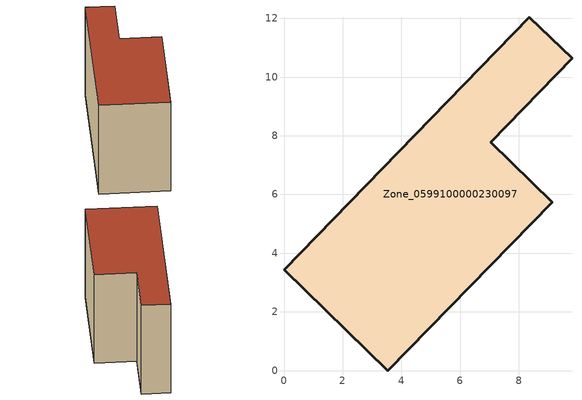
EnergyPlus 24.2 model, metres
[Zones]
Zone_0599100000230097
 floor ground (C_G): 0,3.43 8.36,12.03 9.81,10.63 7.05,7.77 9.14,5.74 3.54,0 z0
 wall outside (C_F): 3.54,0 9.14,5.74 7.05,7.77 9.81,10.63 8.36,12.03 0,3.43 3.54,0 z0:7.32
 roof outside (C_R): 8.36,12.03 0,3.43 3.54,0 9.14,5.74 7.05,7.77 9.81,10.63 z7.32
[BUILDING]
Pand.0599100000230097: North Axis=0; Terrain=City; Loads Convergence Tolerance Value=0.04; Temperature Convergence Tolerance Value=0.4; Solar Distribution=FullExterior; Maximum Number of Warmup Days=25; Minimum Number of Warmup Days=1
[Site:Location]
Rotterdam.The.Hague.AP_ZH_NLD Design_Conditions: Latitude=51.96; Longitude=4.45; Time Zone=1; Elevation=-4.5
[SITE:GROUNDTEMPERATURE:BUILDINGSURFACE]
18, 18, 18, 18, 18, 18, 18, 18, 18, 18, 18, 18
[MATERIAL] Thermal Absorptance=0.9; Solar Absorptance=0.7; Visible Absorptance=0.7
Name | Roughness | Thickness | Conductivity | Density | Specific Heat
G.TI.1946 | MediumSmooth | 0.15 | 1 | 540 | 1210
F.TI.1946 | Rough | 0.3 | 0.857143 | 1920 | 840
R.TI.1946 | MediumRough | 0.2 | 0.1 | 1500 | 1000
[CONSTRUCTION]
C_G: G.TI.1946
C_F: F.TI.1946
C_R: R.TI.1946
[ZONE]
Zone_0599100000230097: Type=1; Multiplier=1; Ceiling Height=Autocalculate; Volume=Autocalculate; Floor Area=autocalculate; Part of Total Floor Area=Yes
[ZONEINFILTRATION:DESIGNFLOWRATE]
Infil_Zone_0599100000230097: Zone or ZoneList or Space or SpaceList=Zone_0599100000230097; Schedule=AlwaysOn; Design Flow Rate Calculation Method=Flow/Area; Flow Rate per Floor Area=0.003; Constant Term Coefficient=1; Temperature Term Coefficient=0; Velocity Term Coefficient=0; Velocity Squared Term Coefficient=0
[HVACTEMPLATE:ZONE:IDEALLOADSAIRSYSTEM]
Zone_0599100000230097: Maximum Heating Supply Air Temperature=50; Minimum Cooling Supply Air Temperature=13; Maximum Heating Supply Air Humidity Ratio=0.0156; Minimum Cooling Supply Air Humidity Ratio=0.0077; Heating Limit=NoLimit; Cooling Limit=NoLimit; Dehumidification Control Type=ConstantSensibleHeatRatio; Cooling Sensible Heat Ratio=0.7; Dehumidification Setpoint=60; Humidification Control Type=None; Humidification Setpoint=30; Outdoor Air Method=None; Outdoor Air Flow Rate per Person=0.00944; Outdoor Air Flow Rate per Zone Floor Area=0; Outdoor Air Flow Rate per Zone=0; Demand Controlled Ventilation Type=None; Outdoor Air Economizer Type=NoEconomizer; Heat Recovery Type=None; Sensible Heat Recovery Effectiveness=0.7; Latent Heat Recovery Effectiveness=0.65
[ZONECONTROL:THERMOSTAT]
ThermostatControl_Zone_0599100000230097: Zone or ZoneList=Zone_0599100000230097; Control Type Schedule=DualSetpointControlType; Control 1=Thermostat_Zone_0599100000230097; Temperature Difference Between Cutout And Setpoint=0
[THERMOSTATSETPOINT:DUALSETPOINT]
Thermostat_Zone_0599100000230097: Heating Setpoint Temperature Schedule=HeatingSetpoint_Zone_0599100000230097; Cooling Setpoint Temperature Schedule=CoolingSetpoint_Zone_0599100000230097
[SCHEDULE:COMPACT]
HeatingSetpoint_Zone_0599100000230097: Through: 12/31, For: AllDays, Until: 24:00, 21
CoolingSetpoint_Zone_0599100000230097: Through: 12/31, For: AllDays, Until: 24:00, 24
DualSetpointControlType: Through: 12/31, For: AllDays, Until: 24:00, 4
AlwaysOn: Through: 12/31, For: AllDays, Until: 24:00, 1
